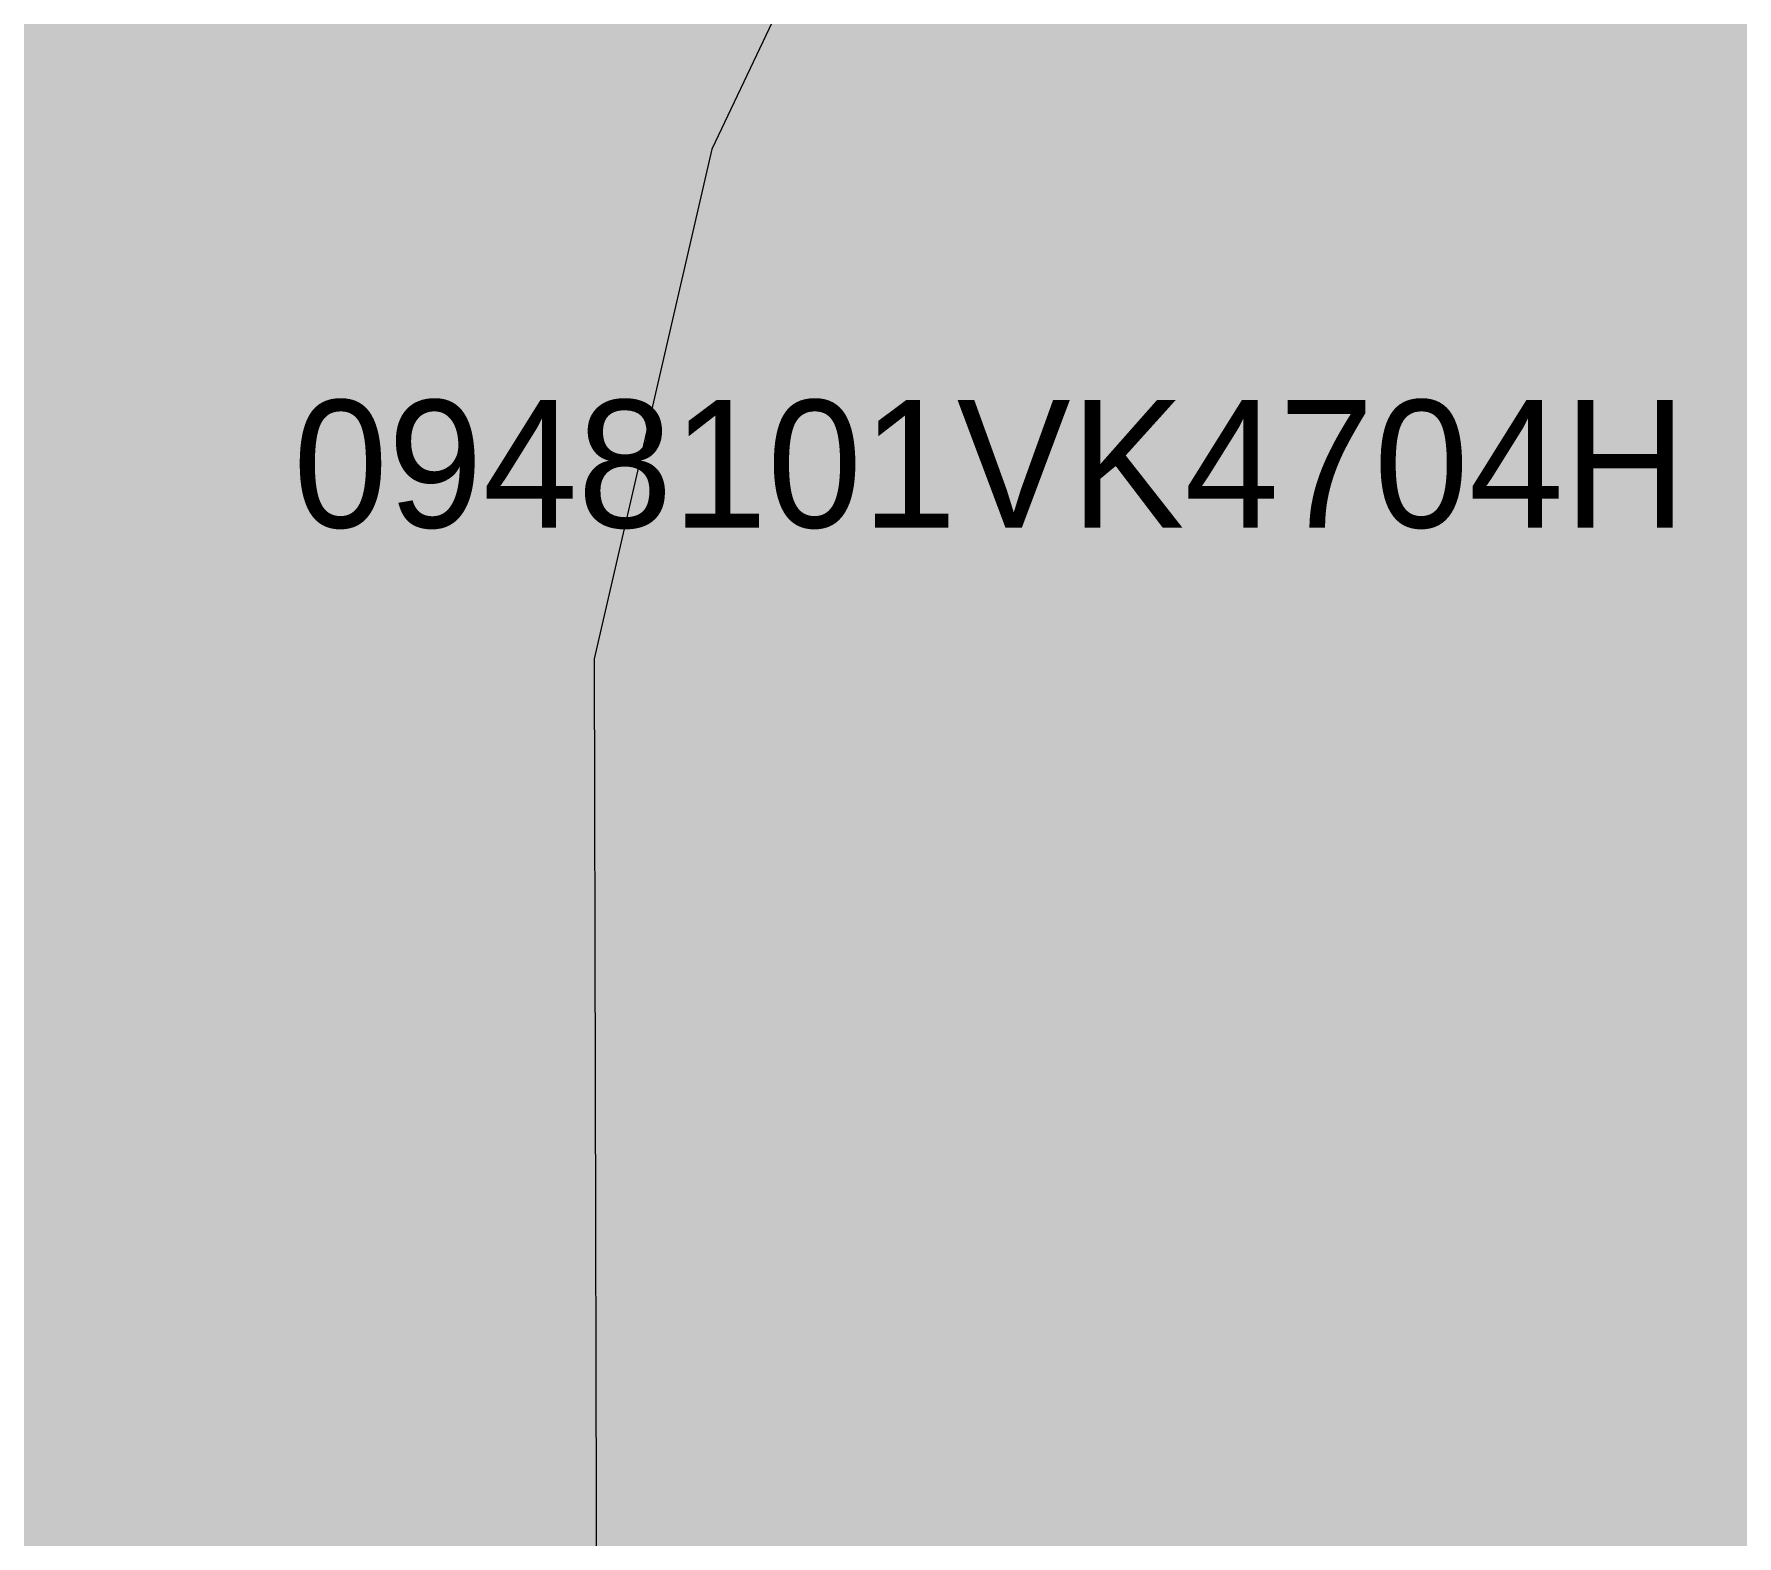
# Model space of a CAD drawing. Header units: metres. Extents: x -6 to 1255, y -2 to 532.
# Drawn here: x 1104.8 to 1118.15, y 118.04 to 129.82 of the extents above; entities that cross this region are included whole.
import ezdxf

# ---------------------------------------------------------------- set-up
doc = ezdxf.new("R2010")
doc.units = ezdxf.units.M
doc.header["$MEASUREMENT"] = 0
for name, color, linetype, lineweight, true_color in [('TPX_BUILDINGS_HATCH', 7, 'CONTINUOUS', 0, 0xf0f0f0), ('TPX_CADASTRES_TEXT', 7, 'CONTINUOUS', 0, 0x000000), ('TPX_RELIEF_CONTOUR_LINES', 7, 'CONTINUOUS', 0, 0x969696)]:
    doc.layers.add(name, color=color, linetype=linetype, lineweight=lineweight, true_color=true_color)

msp = doc.modelspace()

# ---------------------------------------------------------------- hatches: boundary and pattern name
at = {"layer": 'TPX_BUILDINGS_HATCH'}
msp.add_hatch(color=256, dxfattribs=at).paths.add_polyline_path([(1103.275, 143.971), (1101.207, 110.331), (1101.227, 110.131), (1101.277, 110.041), (1101.427, 109.911), (1115.247, 105.831), (1120.137, 104.381), (1120.685, 106.461), (1120.783, 106.832), (1122.622, 113.802), (1124.106, 119.431), (1124.457, 120.761), (1124.537, 121.051), (1125.129, 123.19), (1126.087, 126.651), (1126.625, 128.611), (1126.697, 128.871), (1126.763, 129.072), (1128.777, 135.181), (1119.87, 138.298), (1110.989, 141.405), (1109.257, 142.011), (1109.077, 142.071), (1111.313, 148.243), (1111.422, 148.543), (1112.407, 151.261), (1104.467, 154.311), (1104.337, 154.321), (1104.217, 154.291), (1104.107, 154.241), (1104.007, 154.161), (1103.937, 154.061), (1103.887, 153.941), (1103.275, 143.971)])

# ---------------------------------------------------------------- linework, layer by layer
at = {"layer": 'TPX_RELIEF_CONTOUR_LINES', "elevation": 0.045}
msp.add_lwpolyline([(1112.011, 132.911), (1110.113, 128.913), (1109.19, 124.916), (1109.213, 114.923), (1108.585, 110.925), (1106.815, 104.93), (1105.016, 102.931), (1105.794, 100.932), (1108.015, 99.98), (1110.013, 97.506), (1114.259, 96.935), (1114.259, 94.936), (1114.865, 92.938), (1116.293, 90.939), (1119.504, 88.94), (1124, 88.052)], dxfattribs=at)

# ---------------------------------------------------------------- texts
at = {"layer": 'TPX_CADASTRES_TEXT'}
msp.add_text('0948101VK4704H', height=1, dxfattribs=at).set_placement((1106.829, 125.945, 0.024))

doc.saveas('drawing.dxf')
